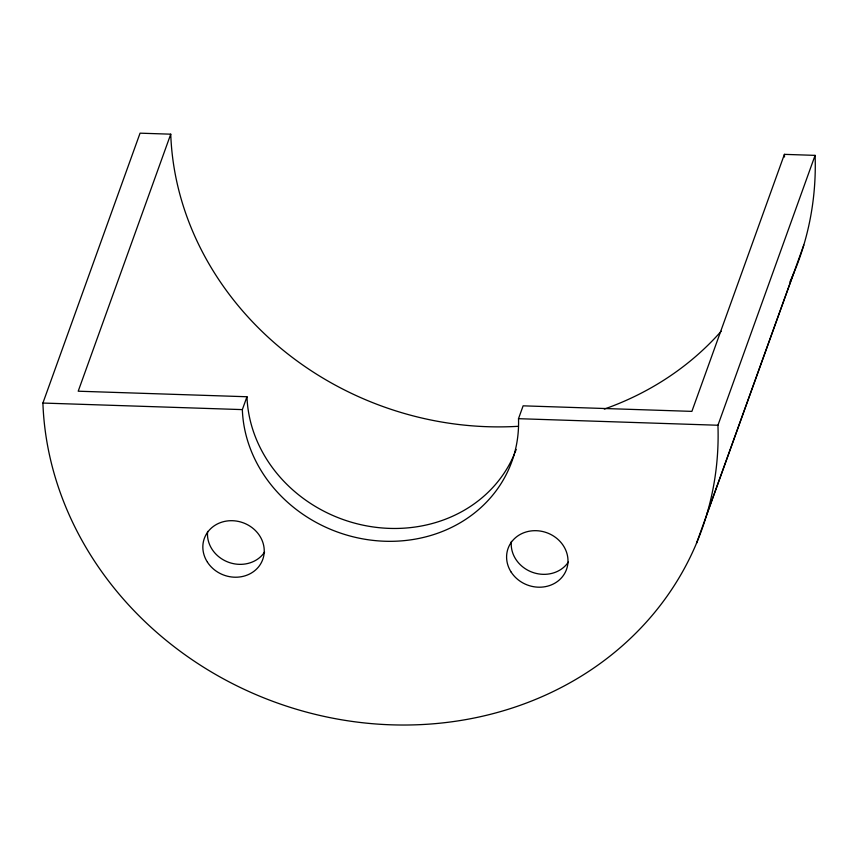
<?xml version="1.0" encoding="UTF-8"?>
<svg xmlns="http://www.w3.org/2000/svg" width="858" height="858" viewBox="0 0 858 858"><rect width="100%" height="100%" fill="white"/><g stroke="black" fill="none" stroke-linecap="round" stroke-linejoin="round"><path stroke-width="1.29" d="M42.9 403.046L242.342 409.609A139.715 125.461 19.8 0 0 384.963 541.248A139.715 125.461 19.8 0 0 518.5 418.683L523.123 405.834L691.88 411.379L784.416 154.354L815.1 155.373L717.942 425.246A341.516 306.692 19.8 0 1 391.516 724.828A341.516 306.692 19.8 0 1 42.9 403.046L140.058 133.172L170.742 134.18A310.467 278.807 19.8 0 0 517.696 426.34M170.742 134.18L78.207 391.205L246.975 396.75A139.715 125.461 19.8 0 0 362.559 525.064A139.715 125.461 19.8 0 0 514.35 454.129M242.342 409.609L246.975 396.75M706.627 514.95L803.785 245.077M696.492 543.296L793.65 273.412M518.5 418.683L717.942 425.246M815.1 155.373A341.516 306.692 19.8 0 1 789.961 281.799M516.205 449.431A139.715 125.461 19.8 0 1 514.832 452.96M264.586 552.123A31.049 27.885 19.8 0 1 228.625 562.301A31.049 27.885 19.8 0 1 207.615 531.413M568.339 562.108A31.049 27.885 19.8 0 1 532.378 572.286A31.049 27.885 19.8 0 1 511.368 541.398M721.17 331.252A310.467 278.807 19.8 0 1 604.322 409.073M784.416 154.354A310.467 278.807 19.8 0 1 784.502 156.993M207.464 562.205A31.049 27.885 19.8 0 0 260.618 563.953A31.049 27.885 19.8 0 0 232.529 520.709A31.049 27.885 19.8 0 0 207.464 562.205M511.218 572.189A31.049 27.885 19.8 0 0 564.371 573.938A31.049 27.885 19.8 0 0 536.282 530.694A31.049 27.885 19.8 0 0 511.218 572.189"/></g></svg>
